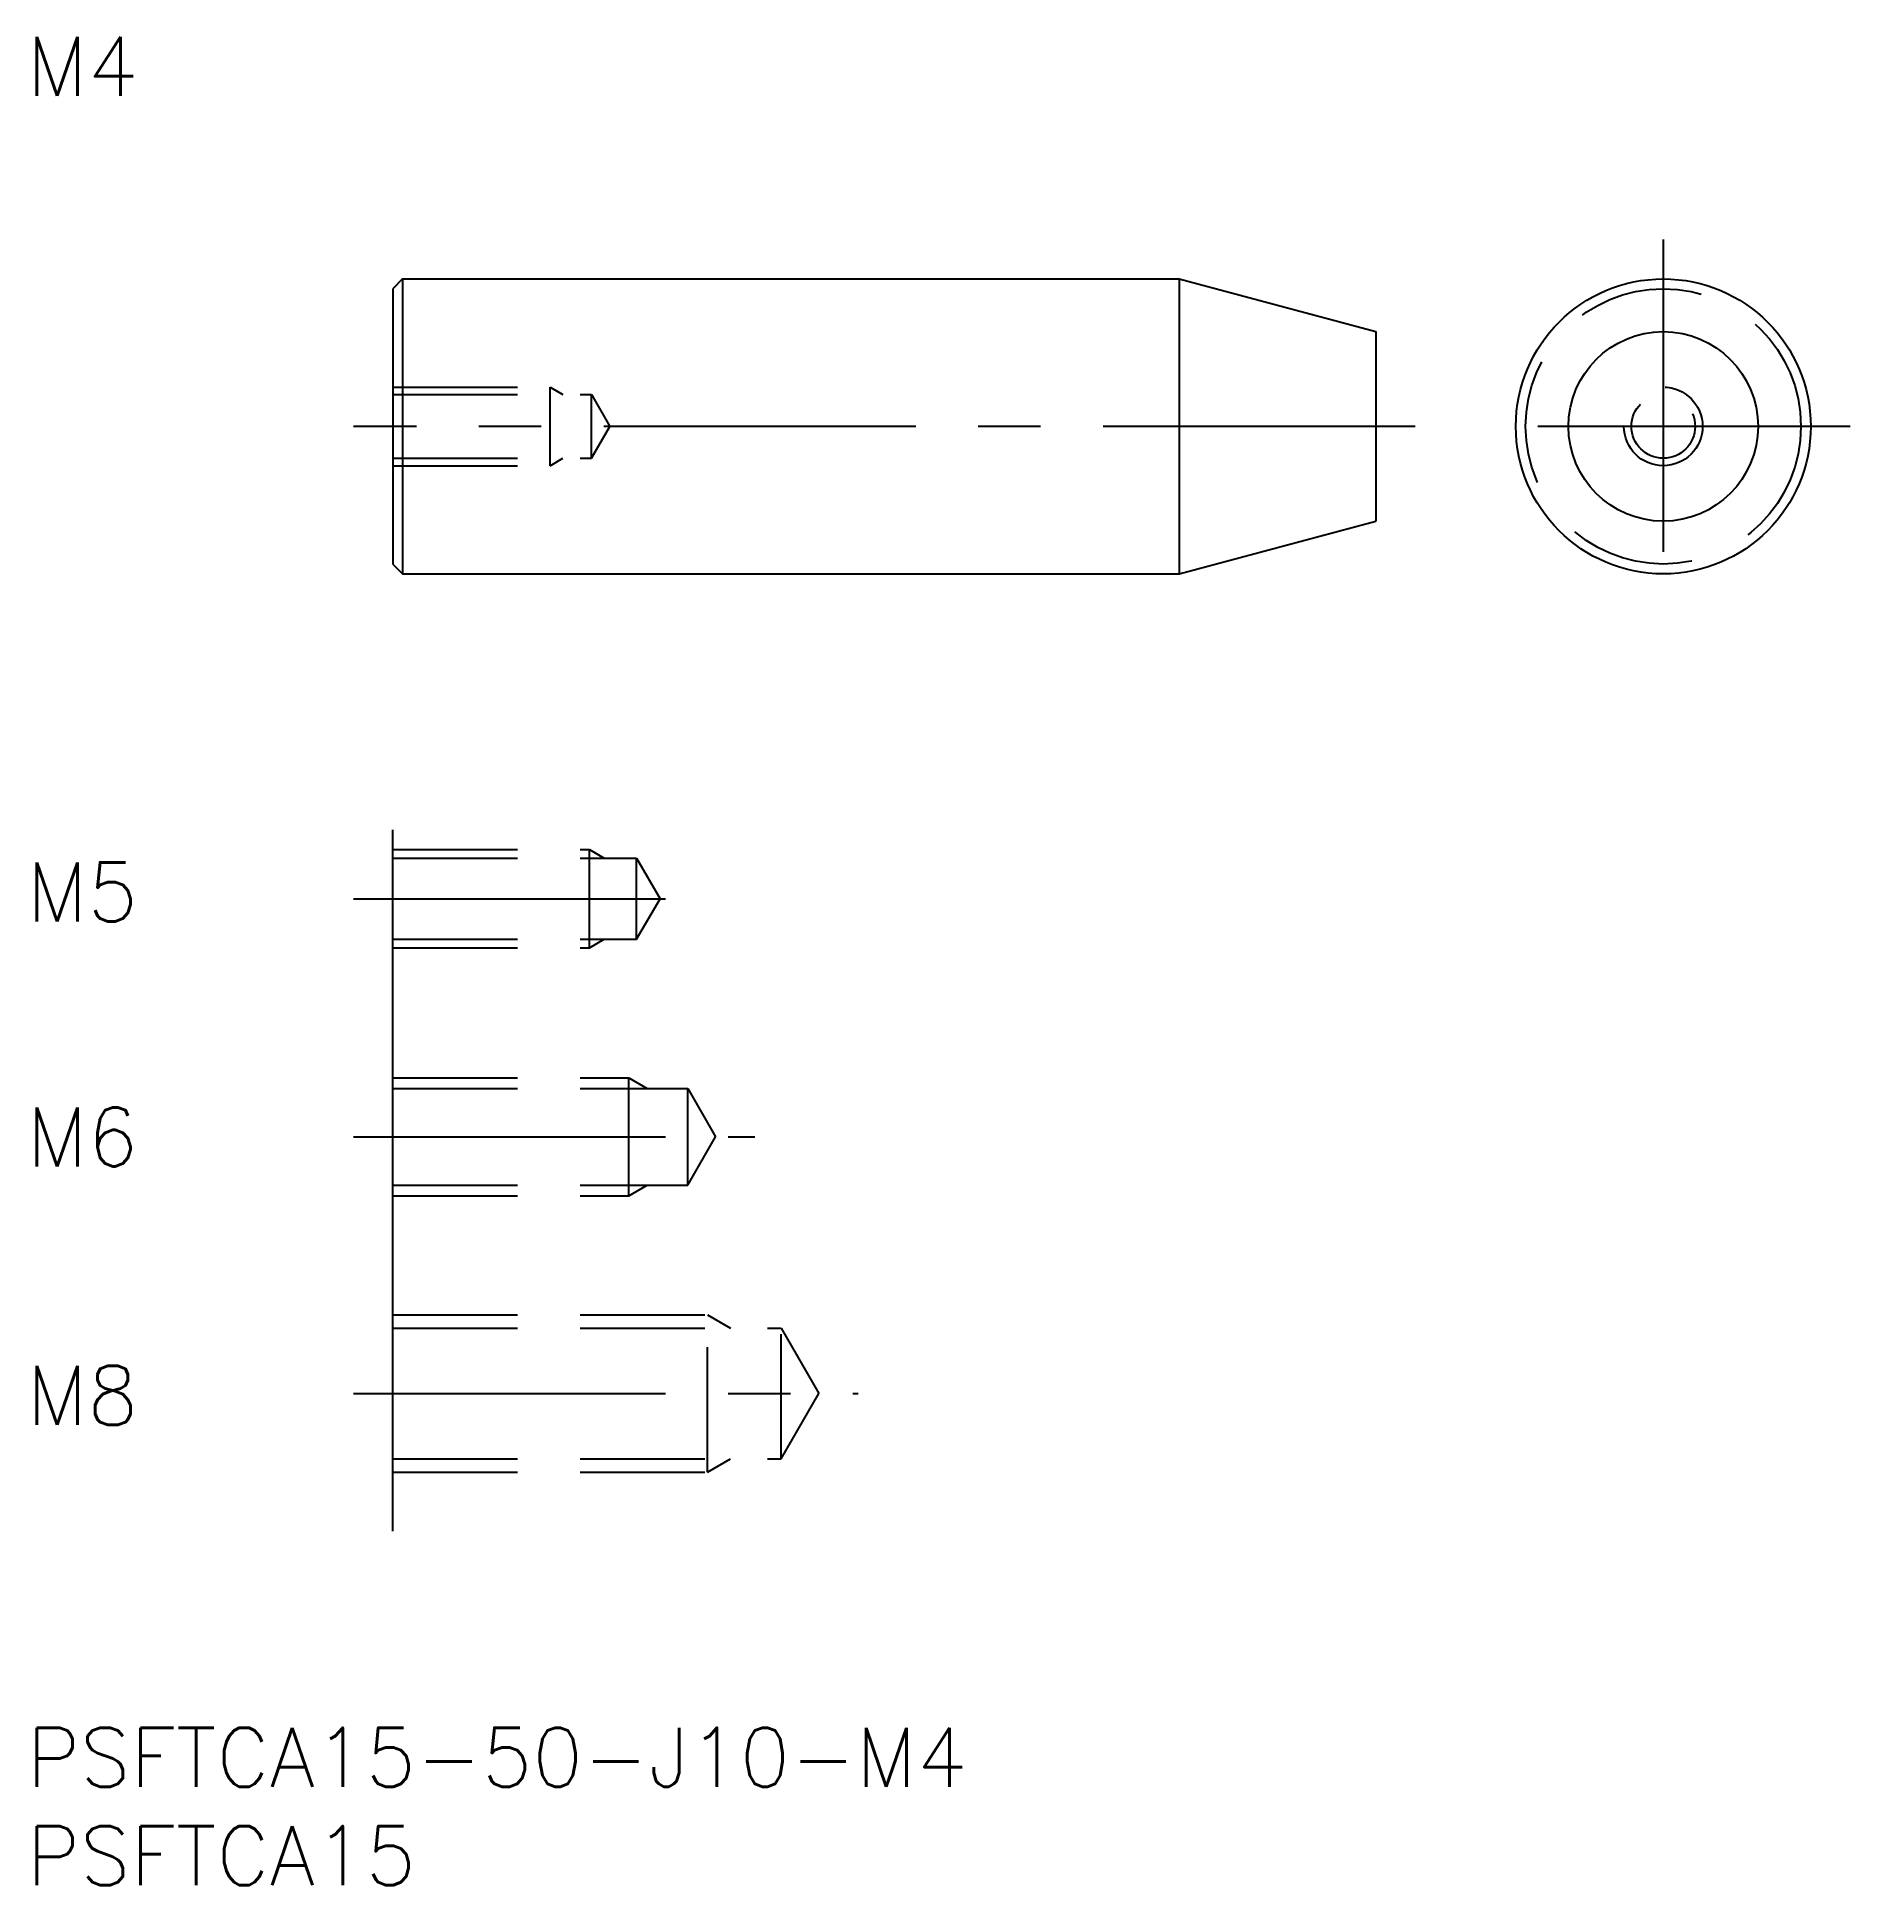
# Model space of a CAD drawing. Extents: x 0.5 to 92.7, y -8 to 86.
import ezdxf

# ---------------------------------------------------------------- set-up
doc = ezdxf.new("R2010")
doc.units = 0
doc.header["$LTSCALE"] = 0.5
doc.linetypes.add('CENTER', pattern=[50.8, 31.75, -6.35, 6.35, -6.35])
doc.linetypes.add('DASHED', pattern=[19.05, 12.7, -6.35])
for name, color, linetype in [('MSM_CENTER', 1, 'CENTER'), ('MSM_CONTINUOUS', 7, 'CONTINUOUS'), ('MSM_DASHED', 4, 'DASHED'), ('MSM_PART_NUMBER', 7, 'CONTINUOUS')]:
    doc.layers.add(name, color=color, linetype=linetype)
doc.styles.get("Standard").update_dxf_attribs({"font": 'txt.shx', "height": 2, "bigfont": 'bigfont.shx'})

# ---------------------------------------------------------------- blocks, each defined once
blk = doc.blocks.new('*U19')
at = {"layer": 'MSM_PART_NUMBER'}
blk.add_text('PSFTCA15-50-J10-M4', height=3, dxfattribs=at).set_placement((0, -3))
blk = doc.blocks.new('*U20')
at = {"layer": 'MSM_PART_NUMBER'}
blk.add_text('PSFTCA15', height=3, dxfattribs=at).set_placement((0, -8))
blk = doc.blocks.new('*U22')
at = {"layer": 'MSM_PART_NUMBER'}
blk.add_text('M5', height=3, dxfattribs=at).set_placement((0, 41.011))
blk = doc.blocks.new('*U23')
at = {"layer": 'MSM_PART_NUMBER'}
blk.add_text('M6', height=3, dxfattribs=at).set_placement((0, 28.551))
blk = doc.blocks.new('*U24')
at = {"layer": 'MSM_PART_NUMBER'}
blk.add_text('M4', height=3, dxfattribs=at).set_placement((0, 82.994))
blk = doc.blocks.new('*U25')
at = {"layer": 'MSM_PART_NUMBER'}
blk.add_text('M8', height=3, dxfattribs=at).set_placement((0, 15.4))

msp = doc.modelspace()

# ---------------------------------------------------------------- linework, layer by layer
at = {"layer": 'MSM_CENTER'}
for p, q in [((83.234, 75.687), (83.234, 56.687)), ((70.614, 66.187), (16.614, 66.187)), ((92.734, 66.187), (73.734, 66.187)), ((16.614, 42.166), (34.207, 42.166)), ((16.614, 30.051), (37.033, 30.051)), ((16.614, 17), (42.282, 17))]:
    msp.add_line(p, q, dxfattribs=at)
at = {"layer": 'MSM_CONTINUOUS'}
for p, q in [((19.114, 73.687), (18.614, 73.187)), ((19.114, 73.687), (19.114, 58.687)), ((19.114, 73.687), (58.614, 73.687)), ((58.614, 73.687), (58.614, 58.687)), ((58.614, 73.687), (68.614, 71.007)), ((18.614, 73.187), (18.614, 59.187)), ((68.614, 71.007), (68.614, 61.366)), ((58.614, 58.687), (68.614, 61.366)), ((18.614, 59.187), (19.114, 58.687)), ((19.114, 58.687), (58.614, 58.687)), ((18.614, 10), (18.614, 45.666))]:
    msp.add_line(p, q, dxfattribs=at)
for radius in [7.5, 4.82]:
    msp.add_circle((83.234, 66.187), radius, dxfattribs=at)
at = {"layer": 'MSM_DASHED'}
for p, q in [((18.614, 68.187), (26.614, 68.187)), ((18.614, 67.808), (28.714, 67.808)), ((26.614, 64.187), (26.614, 68.187)), ((26.614, 68.187), (27.27, 67.808)), ((28.714, 64.566), (28.714, 67.808)), ((28.714, 67.808), (29.649, 66.187)), ((28.714, 64.566), (29.649, 66.187)), ((18.614, 64.566), (28.714, 64.566)), ((18.614, 64.187), (26.614, 64.187)), ((26.614, 64.187), (27.27, 64.566)), ((18.614, 44.666), (28.614, 44.666)), ((18.614, 44.233), (31.014, 44.233)), ((28.614, 39.666), (28.614, 44.666)), ((28.614, 44.666), (29.363, 44.233)), ((31.014, 40.099), (31.014, 44.233)), ((31.014, 44.233), (32.207, 42.166)), ((31.014, 40.099), (32.207, 42.166)), ((18.614, 40.099), (31.014, 40.099)), ((18.614, 39.666), (28.614, 39.666)), ((28.614, 39.666), (29.363, 40.099)), ((18.614, 33.051), (30.614, 33.051)), ((30.614, 27.051), (30.614, 33.051)), ((30.614, 33.051), (31.551, 32.509)), ((18.614, 32.509), (33.614, 32.509)), ((33.614, 27.592), (33.614, 32.509)), ((33.614, 32.509), (35.033, 30.051)), ((33.614, 27.592), (35.033, 30.051)), ((18.614, 27.592), (33.614, 27.592)), ((30.614, 27.051), (31.551, 27.592)), ((18.614, 27.051), (30.614, 27.051)), ((18.614, 21), (34.614, 21)), ((34.614, 13), (34.614, 21)), ((34.614, 21), (35.785, 20.323)), ((18.614, 20.323), (38.364, 20.323)), ((38.364, 13.676), (38.364, 20.323)), ((38.364, 20.323), (40.282, 17)), ((38.364, 13.676), (40.282, 17)), ((18.614, 13.676), (38.364, 13.676)), ((34.614, 13), (35.785, 13.676)), ((18.614, 13), (34.614, 13))]:
    msp.add_line(p, q, dxfattribs=at)
for radius in [7, 2, 1.621]:
    msp.add_circle((83.234, 66.187), radius, dxfattribs=at)

# ---------------------------------------------------------------- block references
at = {"layer": 'MSM_CONTINUOUS'}
for name in ['*U24', '*U22', '*U23', '*U25', '*U19', '*U20']:
    msp.add_blockref(name, (0, 0), dxfattribs=at)

doc.saveas('drawing.dxf')
